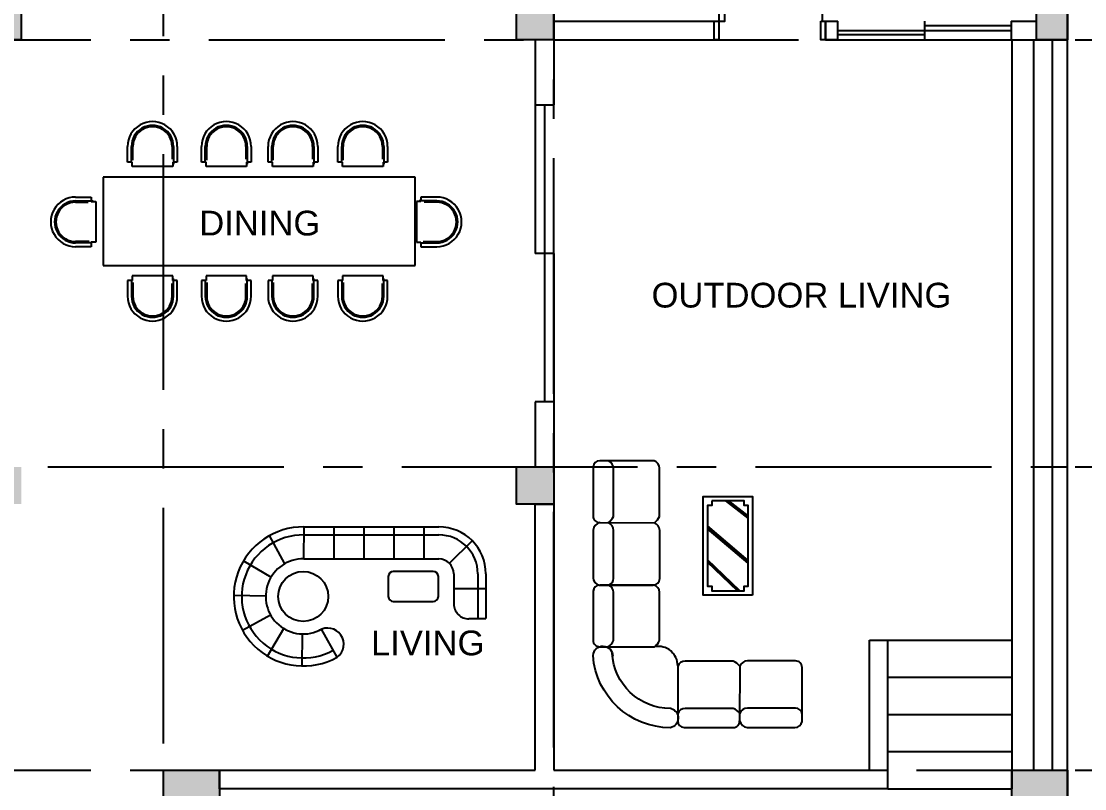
# Model space of a CAD drawing. Header units: inches. Extents: x 994 to 6777, y -637 to 5407.
# Drawn here: x 6726.68 to 6735.27, y -607.2 to -601 of the extents above; entities that cross this region are included whole.
import ezdxf

# ---------------------------------------------------------------- set-up
doc = ezdxf.new("R2010")
doc.units = ezdxf.units.IN
doc.header["$MEASUREMENT"] = 0
doc.set_wipeout_variables(frame=1)
doc.linetypes.add('CENTER2', pattern=[28.575, 19.05, -3.175, 3.175, -3.175])
doc.styles.get("Standard").update_dxf_attribs({"font": 'arial.ttf'})
doc.dimstyles.get("Standard").update_dxf_attribs({"dimtxt": 0.18, "dimasz": 0.18, "dimexe": 0.18, "dimexo": 0.0625, "dimgap": 0.09, "dimtad": 0, "dimtih": 1, "dimtoh": 1, "dimdec": 4, "dimzin": 0, "dimdsep": 46, "dimtxsty": 'Standard', "dimcen": 0.09, "dimadec": 0, "dimazin": 0, "dimtfac": 1, "dimtdec": 4, "dimtofl": 0, "dimtmove": 0, "dimatfit": 3, "dimfxl": 1, "dimtolj": 1, "dimtzin": 0, "dimarcsym": 0})

# ---------------------------------------------------------------- blocks, each defined once
blk = doc.blocks.new('*U670')
blk.add_wipeout([(0, 0.1998), (0.8614, 0.1951), (0.9341, -0.0491), (0, -0.048)])
for points in [[(0.0375, 0.15), (0.0875, 0.15), (0.0875, 0.975), (0.0375, 0.975)], [(0, 0.15), (0.0375, 0.15), (0.0375, 0), (0, 0)], [(0.8625, 0.15), (0.9, 0.15), (0.9, 0), (0.8625, 0)]]:
    blk.add_lwpolyline(points, close=True)
blk = doc.blocks.new('A$C2F471D6A')
for p, q in [((2696, 2657), (2692, 1940)), ((1797, 841), (2183, 1243)), ((1797, 834), (2190, 1243)), ((1797, 826), (2197, 1243)), ((1797, 819), (2204, 1243)), ((1797, 849), (2175, 1243)), ((2161, 710), (2615, 1243)), ((2169, 710), (2622, 1243)), ((2176, 710), (2630, 1243)), ((2183, 710), (2637, 1243)), ((2190, 710), (2644, 1243)), ((2197, 710), (2651, 1243)), ((2755, 710), (2980, 1001)), ((2763, 710), (2981, 992)), ((2770, 710), (2981, 983)), ((2777, 710), (2981, 973)), ((2784, 710), (2981, 964)), ((807, 818), (90, 821))]:
    blk.add_line(p, q)
for points in [[(0, 1730, -0.393715), (947, 2745)], [(947, 2745, -1), (938, 2487, 1)], [(1061, 1940, 0.132391), (1146, 1873), (1779, 1873, 0.326313), (1875, 1944), (1875, 2657, 0.389129), (1793, 2746), (1150, 2746, 0.426582), (1064, 2657, 0.287811)], [(1061, 2546, 0.132391), (1146, 2479), (1779, 2479, 0.287096), (1869, 2536)], [(1878, 2536, 0.331063), (1960, 2475), (2433, 2475)], [(2433, 2475), (2592, 2475, 0.316456), (2692, 2546, 0.132391), (2777, 2479), (3410, 2479, 0.287096), (3501, 2536)], [(252, 1720), (252, 1729, -0.399385), (979, 2494)], [(813, 1633, 0.469502), (1064, 1935, -1.204519)], [(252, 1720, -0.77294), (0, 1730, -1)], [(257, 559), (257, 718, 0.316456), (187, 818, 0.132391), (254, 903), (254, 1535, 0.326313), (183, 1632), (181, 1632, 0.389129)], [(181, 0, 0.385191), (257, 85), (257, 559)]]:
    blk.add_lwpolyline(points, format="xyb")
blk.add_lwpolyline([(1064, 2657), (1061, 1940)])
for points in [[(2433, 1870), (2592, 1870, 0.316456), (2692, 1940, 0.132391), (2777, 1873), (3410, 1873, 0.326313), (3506, 1944), (3506, 2657, 0.389129), (3425, 2746), (2781, 2746, 0.426582), (2696, 2657, 0.287811), (2596, 2746), (1971, 2746, 0.366167), (1875, 2665), (1875, 1955, 0.414362), (1960, 1870)], [(878, 559), (878, 718, 0.316456), (807, 818, 0.132391), (874, 903), (874, 1535, 0.326313), (804, 1632), (90, 1632, 0.389129), (1, 1550), (1, 906, 0.426582), (90, 821, 0.287811), (1, 721), (1, 96, 0.366167), (83, 0), (792, 0, 0.414362), (878, 85)]]:
    blk.add_lwpolyline(points, format="xyb", close=True)
for points in [[(1742, 652), (1742, 1300), (3038, 1300), (3038, 652)], [(2981, 1186), (2920, 1186), (2920, 1243), (1860, 1243), (1860, 1186), (1797, 1186), (1797, 762), (1860, 762), (1860, 709), (2920, 709), (2920, 762), (2981, 762)]]:
    blk.add_lwpolyline(points, close=True)
blk = doc.blocks.new('A$C02E00A6B')
for p, q in [((1402, 2780), (1398, 2140)), ((2002, 2780), (1998, 2140)), ((2602, 2780), (2598, 2140)), ((3202, 2780), (3198, 2140)), ((3802, 2780), (3798, 2140)), ((1025, 2045), (714, 2605)), ((197, 2104), (746, 1775)), ((5038, 1544), (4398, 1540)), ((0, 1416), (640, 1404)), ((175, 714), (734, 1025)), ((5038, 944), (4699, 942)), ((675, 198), (1004, 747)), ((1368, 0), (1378, 640)), ((2066, 175), (1754, 734))]:
    blk.add_line(p, q)
at = {"linetype": 'Continuous'}
for p, q in [((1402, 2780), (4098, 2780)), ((1402, 2620), (4098, 2620)), ((4310, 2052), (4762, 2504)), ((1402, 2140), (4098, 2140)), ((3089, 1790), (3089, 1390)), ((3989, 1890), (3189, 1890)), ((4089, 1390), (4089, 1790)), ((4398, 1840), (4398, 1242)), ((4878, 1840), (4878, 943)), ((5038, 1840), (5038, 946)), ((3189, 1290), (3989, 1290))]:
    blk.add_line(p, q, dxfattribs=at)
blk.add_circle((1390, 1390), 500, dxfattribs=at)
for centre, radius, start, end in [((1390, 1390), 1390, 89.4096, 299.084), ((4098, 1840), 940, 0, 90), ((1390, 1390), 1230, 89.4096, 299.084), ((4098, 1840), 780, 0, 90), ((1390, 1390), 750, 89.4096, 299.084), ((4098, 1840), 300, 0, 90), ((3189, 1790), 100, 90, 180), ((3989, 1790), 100, 0, 90), ((3189, 1390), 100, 180, 270), ((3989, 1390), 100, 270, 0), ((4698, 1242), 300, 180, 270.3519)]:
    blk.add_arc(centre, radius, start, end, dxfattribs=at)
blk.add_arc((1877, 436), 322, 305.8723, 122.9237)
blk = doc.blocks.new('A$C47F5019F')
for p, q in [((0.6166, 1.2741), (0.6166, 1.4006)), ((0.6473, 1.2683), (0.6473, 1.4006)), ((0.6582, 1.2911), (0.6582, 1.4006)), ((0.9729, 1.4006), (0.9729, 1.2992)), ((0.9837, 1.4006), (0.9837, 1.2589)), ((1.0145, 1.4006), (1.0145, 1.2741)), ((1.2082, 1.2741), (1.2082, 1.4006)), ((1.2389, 1.2683), (1.2389, 1.4006)), ((1.2498, 1.2911), (1.2498, 1.4006)), ((1.5645, 1.4006), (1.5645, 1.2992)), ((1.5753, 1.4006), (1.5753, 1.2589)), ((1.6061, 1.4006), (1.6061, 1.2741)), ((1.7419, 1.2741), (1.7419, 1.4006)), ((1.7726, 1.2683), (1.7726, 1.4006)), ((1.7835, 1.2911), (1.7835, 1.4006)), ((2.0982, 1.4006), (2.0982, 1.2992)), ((2.109, 1.4006), (2.109, 1.2589)), ((2.1398, 1.4006), (2.1398, 1.2741)), ((2.3013, 1.2741), (2.3013, 1.4006)), ((2.3321, 1.2683), (2.3321, 1.4006)), ((2.3429, 1.2911), (2.3429, 1.4006)), ((2.6576, 1.4006), (2.6576, 1.2992)), ((2.6685, 1.4006), (2.6685, 1.2589)), ((2.6992, 1.4006), (2.6992, 1.2741)), ((0.6528, 1.2741), (0.6166, 1.2741)), ((0.6528, 1.2379), (0.6528, 1.2741)), ((0.9783, 1.2379), (0.6528, 1.2379)), ((1.0145, 1.2741), (0.9783, 1.2741)), ((0.9783, 1.2741), (0.9783, 1.2379)), ((1.2443, 1.2741), (1.2082, 1.2741)), ((1.2443, 1.2379), (1.2443, 1.2741)), ((1.5699, 1.2379), (1.2443, 1.2379)), ((1.6061, 1.2741), (1.5699, 1.2741)), ((1.5699, 1.2741), (1.5699, 1.2379)), ((1.7781, 1.2741), (1.7419, 1.2741)), ((1.7781, 1.2379), (1.7781, 1.2741)), ((2.1036, 1.2379), (1.7781, 1.2379)), ((2.1398, 1.2741), (2.1036, 1.2741)), ((2.1036, 1.2741), (2.1036, 1.2379)), ((2.3375, 1.2741), (2.3013, 1.2741)), ((2.3375, 1.2379), (2.3375, 1.2741)), ((2.663, 1.2379), (2.3375, 1.2379)), ((2.6992, 1.2741), (2.663, 1.2741)), ((2.663, 1.2741), (2.663, 1.2379)), ((0.4197, 1.1547), (0.4197, 0.4449)), ((2.9197, 1.1547), (0.4197, 1.1547)), ((2.9197, 0.4449), (2.9197, 1.1547)), ((0.199, 0.9942), (0.3255, 0.9942)), ((0.199, 0.9634), (0.3407, 0.9634)), ((0.199, 0.9526), (0.3004, 0.9526)), ((0.3255, 0.9942), (0.3255, 0.958)), ((0.3255, 0.958), (0.3617, 0.958)), ((0.3617, 0.958), (0.3617, 0.6325)), ((2.9303, 0.958), (2.9303, 0.6325)), ((2.9665, 0.958), (2.9303, 0.958)), ((3.093, 0.9634), (2.9513, 0.9634)), ((3.093, 0.9942), (2.9665, 0.9942)), ((2.9665, 0.9942), (2.9665, 0.958)), ((3.093, 0.9526), (2.9915, 0.9526)), ((0.3085, 0.6379), (0.199, 0.6379)), ((0.3313, 0.6271), (0.199, 0.6271)), ((0.3617, 0.6325), (0.3255, 0.6325)), ((0.3255, 0.6325), (0.3255, 0.5963)), ((2.9303, 0.6325), (2.9665, 0.6325)), ((2.9606, 0.6271), (3.093, 0.6271)), ((2.9665, 0.6325), (2.9665, 0.5963)), ((2.9835, 0.6379), (3.093, 0.6379)), ((0.3255, 0.5963), (0.199, 0.5963)), ((2.9665, 0.5963), (3.093, 0.5963)), ((0.4197, 0.4449), (2.9197, 0.4449)), ((0.9783, 0.3617), (0.6528, 0.3617)), ((0.6528, 0.3617), (0.6528, 0.3255)), ((0.9783, 0.3255), (0.9783, 0.3617)), ((1.5699, 0.3617), (1.2443, 0.3617)), ((1.2443, 0.3617), (1.2443, 0.3255)), ((1.5699, 0.3255), (1.5699, 0.3617)), ((2.1036, 0.3617), (1.7781, 0.3617)), ((1.7781, 0.3617), (1.7781, 0.3255)), ((2.1036, 0.3255), (2.1036, 0.3617)), ((2.663, 0.3617), (2.3375, 0.3617)), ((2.3375, 0.3617), (2.3375, 0.3255)), ((2.663, 0.3255), (2.663, 0.3617)), ((0.6528, 0.3255), (0.6166, 0.3255)), ((0.6166, 0.3255), (0.6166, 0.199)), ((0.6473, 0.3313), (0.6473, 0.199)), ((0.6582, 0.3085), (0.6582, 0.199)), ((0.9729, 0.199), (0.9729, 0.3004)), ((1.0145, 0.3255), (0.9783, 0.3255)), ((0.9837, 0.199), (0.9837, 0.3407)), ((1.0145, 0.199), (1.0145, 0.3255)), ((1.2443, 0.3255), (1.2082, 0.3255)), ((1.2082, 0.3255), (1.2082, 0.199)), ((1.2389, 0.3313), (1.2389, 0.199)), ((1.2498, 0.3085), (1.2498, 0.199)), ((1.5645, 0.199), (1.5645, 0.3004)), ((1.6061, 0.3255), (1.5699, 0.3255)), ((1.5753, 0.199), (1.5753, 0.3407)), ((1.6061, 0.199), (1.6061, 0.3255)), ((1.7781, 0.3255), (1.7419, 0.3255)), ((1.7419, 0.3255), (1.7419, 0.199)), ((1.7726, 0.3313), (1.7726, 0.199)), ((1.7835, 0.3085), (1.7835, 0.199)), ((2.0982, 0.199), (2.0982, 0.3004)), ((2.1398, 0.3255), (2.1036, 0.3255)), ((2.109, 0.199), (2.109, 0.3407)), ((2.1398, 0.199), (2.1398, 0.3255)), ((2.3375, 0.3255), (2.3013, 0.3255)), ((2.3013, 0.3255), (2.3013, 0.199)), ((2.3321, 0.3313), (2.3321, 0.199)), ((2.3429, 0.3085), (2.3429, 0.199)), ((2.6576, 0.199), (2.6576, 0.3004)), ((2.6992, 0.3255), (2.663, 0.3255)), ((2.6685, 0.199), (2.6685, 0.3407)), ((2.6992, 0.199), (2.6992, 0.3255))]:
    blk.add_line(p, q)
for centre, radius, start, end in [((0.8155, 1.4007), 0.1989, 359.99138, 180.00862), ((0.8155, 1.4007), 0.1682, 359.99062, 180.00938), ((0.8155, 1.4007), 0.1573, 359.9903, 180.00937), ((1.4071, 1.4007), 0.1989, 359.99138, 180.00862), ((1.4071, 1.4007), 0.1682, 359.99062, 180.00938), ((1.4071, 1.4007), 0.1573, 359.9903, 180.00937), ((1.9408, 1.4007), 0.1989, 359.99138, 180.00862), ((1.9408, 1.4007), 0.1682, 359.99062, 180.00938), ((1.9408, 1.4007), 0.1573, 359.9903, 180.00937), ((2.5003, 1.4007), 0.1989, 359.99138, 180.00862), ((2.5003, 1.4007), 0.1682, 359.99062, 180.00938), ((2.5003, 1.4007), 0.1573, 359.9903, 180.00937), ((0.1989, 0.7952), 0.1989, 89.99138, 270.00862), ((0.1989, 0.7952), 0.1682, 89.99062, 270.00938), ((0.1989, 0.7952), 0.1573, 89.9903, 270.00937), ((3.093, 0.7952), 0.1989, 269.99138, 90.00862), ((3.093, 0.7952), 0.1682, 269.99062, 90.00938), ((3.093, 0.7952), 0.1573, 269.99063, 90.0097), ((0.8155, 0.1989), 0.1989, 179.99138, 0.00862), ((0.8155, 0.1989), 0.1682, 179.99062, 0.00938), ((0.8155, 0.1989), 0.1573, 179.99063, 0.0097), ((1.4071, 0.1989), 0.1989, 179.99138, 0.00862), ((1.4071, 0.1989), 0.1682, 179.99062, 0.00938), ((1.4071, 0.1989), 0.1573, 179.99063, 0.0097), ((1.9408, 0.1989), 0.1989, 179.99138, 0.00862), ((1.9408, 0.1989), 0.1682, 179.99062, 0.00938), ((1.9408, 0.1989), 0.1573, 179.99063, 0.0097), ((2.5003, 0.1989), 0.1989, 179.99138, 0.00862), ((2.5003, 0.1989), 0.1682, 179.99062, 0.00938), ((2.5003, 0.1989), 0.1573, 179.99063, 0.0097)]:
    blk.add_arc(centre, radius, start, end)
blk = doc.blocks.new('*D775')
at = {"color": 0, "lineweight": -2, "transparency": 16777216}
for p, q in [((6735.1958, -597.4454), (6739.3133, -597.4454)), ((6739.1333, -597.6254), (6739.1333, -599.1135)), ((6739.1333, -600.9654), (6739.1333, -599.4774)), ((6735.1958, -601.1454), (6739.3133, -601.1454))]:
    blk.add_line(p, q, dxfattribs=at)
at = {"color": 0, "transparency": 16777216}
for points in [[(6739.1033, -597.6254), (6739.1633, -597.6254), (6739.1333, -597.4454)], [(6739.1033, -600.9654), (6739.1633, -600.9654), (6739.1333, -601.1454)]]:
    blk.add_solid(points, dxfattribs=at)
at = {"layer": 'Defpoints', "color": 0, "transparency": 16777216}
for p in [(6735.1333, -597.4454), (6735.1333, -601.1454), (6739.1333, -601.1454)]:
    blk.add_point(p, dxfattribs=at)
at = {"color": 0, "transparency": 16777216, "insert": (6739.1333, -599.2954), "char_height": 0.18, "attachment_point": 5}
blk.add_mtext('\\A1;3.7000', dxfattribs=at)
blk = doc.blocks.new('*D776')
at = {"color": 0, "lineweight": -2, "transparency": 16777216}
for p, q in [((6735.1958, -597.4454), (6738.3133, -597.4454)), ((6738.1333, -597.6254), (6738.1333, -599.1135)), ((6738.1333, -600.9654), (6738.1333, -599.4774)), ((6735.1958, -601.1454), (6738.3133, -601.1454))]:
    blk.add_line(p, q, dxfattribs=at)
at = {"color": 0, "transparency": 16777216}
for points in [[(6738.1033, -597.6254), (6738.1633, -597.6254), (6738.1333, -597.4454)], [(6738.1033, -600.9654), (6738.1633, -600.9654), (6738.1333, -601.1454)]]:
    blk.add_solid(points, dxfattribs=at)
at = {"layer": 'Defpoints', "color": 0, "transparency": 16777216}
for p in [(6735.1333, -597.4454), (6735.1333, -601.1454), (6738.1333, -601.1454)]:
    blk.add_point(p, dxfattribs=at)
at = {"color": 0, "transparency": 16777216, "insert": (6738.1333, -599.2954), "char_height": 0.18, "attachment_point": 5}
blk.add_mtext('\\A1;3.7000', dxfattribs=at)
blk = doc.blocks.new('*D777')
at = {"color": 0, "lineweight": -2, "transparency": 16777216}
for p, q in [((6735.1958, -601.1454), (6739.3133, -601.1454)), ((6739.1333, -601.3254), (6739.1333, -602.6885)), ((6739.1333, -604.4154), (6739.1333, -603.0524)), ((6735.1958, -604.5954), (6739.3133, -604.5954))]:
    blk.add_line(p, q, dxfattribs=at)
at = {"color": 0, "transparency": 16777216}
for points in [[(6739.1033, -601.3254), (6739.1633, -601.3254), (6739.1333, -601.1454)], [(6739.1033, -604.4154), (6739.1633, -604.4154), (6739.1333, -604.5954)]]:
    blk.add_solid(points, dxfattribs=at)
at = {"layer": 'Defpoints', "color": 0, "transparency": 16777216}
for p in [(6735.1333, -601.1454), (6735.1333, -604.5954), (6739.1333, -604.5954)]:
    blk.add_point(p, dxfattribs=at)
at = {"color": 0, "transparency": 16777216, "insert": (6739.1333, -602.8704), "char_height": 0.18, "attachment_point": 5}
blk.add_mtext('\\A1;3.4500', dxfattribs=at)
blk = doc.blocks.new('*D778')
at = {"color": 0, "lineweight": -2, "transparency": 16777216}
for p, q in [((6735.1958, -604.5954), (6739.3133, -604.5954)), ((6739.1333, -604.7754), (6739.1333, -605.6385)), ((6739.1333, -606.8654), (6739.1333, -606.0023)), ((6735.1958, -607.0454), (6739.3133, -607.0454))]:
    blk.add_line(p, q, dxfattribs=at)
at = {"color": 0, "transparency": 16777216}
for points in [[(6739.1033, -604.7754), (6739.1633, -604.7754), (6739.1333, -604.5954)], [(6739.1033, -606.8654), (6739.1633, -606.8654), (6739.1333, -607.0454)]]:
    blk.add_solid(points, dxfattribs=at)
at = {"layer": 'Defpoints', "color": 0, "transparency": 16777216}
for p in [(6735.1333, -604.5954), (6735.1333, -607.0454), (6739.1333, -607.0454)]:
    blk.add_point(p, dxfattribs=at)
at = {"color": 0, "transparency": 16777216, "insert": (6739.1333, -605.8204), "char_height": 0.18, "attachment_point": 5}
blk.add_mtext('\\A1;2.4500', dxfattribs=at)
blk = doc.blocks.new('*D779')
at = {"color": 0, "lineweight": -2, "transparency": 16777216}
for p, q in [((6735.1958, -607.0454), (6738.3133, -607.0454)), ((6738.1333, -607.2254), (6738.1333, -609.6135)), ((6738.1333, -612.3654), (6738.1333, -609.9773)), ((6735.1958, -612.5454), (6738.3133, -612.5454))]:
    blk.add_line(p, q, dxfattribs=at)
at = {"color": 0, "transparency": 16777216}
for points in [[(6738.1033, -607.2254), (6738.1633, -607.2254), (6738.1333, -607.0454)], [(6738.1033, -612.3654), (6738.1633, -612.3654), (6738.1333, -612.5454)]]:
    blk.add_solid(points, dxfattribs=at)
at = {"layer": 'Defpoints', "color": 0, "transparency": 16777216}
for p in [(6735.1333, -607.0454), (6735.1333, -612.5454), (6738.1333, -612.5454)]:
    blk.add_point(p, dxfattribs=at)
at = {"color": 0, "transparency": 16777216, "insert": (6738.1333, -609.7954), "char_height": 0.18, "attachment_point": 5}
blk.add_mtext('\\A1;5.5000', dxfattribs=at)
blk = doc.blocks.new('*D780')
at = {"color": 0, "lineweight": -2, "transparency": 16777216}
for p, q in [((6735.1958, -607.0454), (6739.3133, -607.0454)), ((6739.1333, -607.2254), (6739.1333, -609.3611)), ((6739.1333, -611.8606), (6739.1333, -609.7249)), ((6735.1958, -612.0406), (6739.3133, -612.0406))]:
    blk.add_line(p, q, dxfattribs=at)
at = {"color": 0, "transparency": 16777216}
for points in [[(6739.1033, -607.2254), (6739.1633, -607.2254), (6739.1333, -607.0454)], [(6739.1033, -611.8606), (6739.1633, -611.8606), (6739.1333, -612.0406)]]:
    blk.add_solid(points, dxfattribs=at)
at = {"layer": 'Defpoints', "color": 0, "transparency": 16777216}
for p in [(6735.1333, -607.0454), (6735.1333, -612.0406), (6739.1333, -612.0406)]:
    blk.add_point(p, dxfattribs=at)
at = {"color": 0, "transparency": 16777216, "insert": (6739.1333, -609.543), "char_height": 0.18, "attachment_point": 5}
blk.add_mtext('\\A1;4.9951', dxfattribs=at)
blk = doc.blocks.new('*D783')
at = {"color": 0, "lineweight": -2, "transparency": 16777216}
for p, q in [((6735.1958, -601.1454), (6738.3133, -601.1454)), ((6738.1333, -601.3254), (6738.1333, -603.9135)), ((6738.1333, -606.8654), (6738.1333, -604.2773)), ((6735.1958, -607.0454), (6738.3133, -607.0454))]:
    blk.add_line(p, q, dxfattribs=at)
at = {"color": 0, "transparency": 16777216}
for points in [[(6738.1033, -601.3254), (6738.1633, -601.3254), (6738.1333, -601.1454)], [(6738.1033, -606.8654), (6738.1633, -606.8654), (6738.1333, -607.0454)]]:
    blk.add_solid(points, dxfattribs=at)
at = {"layer": 'Defpoints', "color": 0, "transparency": 16777216}
for p in [(6735.1333, -601.1454), (6735.1333, -607.0454), (6738.1333, -607.0454)]:
    blk.add_point(p, dxfattribs=at)
at = {"color": 0, "transparency": 16777216, "insert": (6738.1333, -604.0954), "char_height": 0.18, "attachment_point": 5}
blk.add_mtext('\\A1;5.9000', dxfattribs=at)
blk = doc.blocks.new('*D784')
at = {"color": 0, "lineweight": -2, "transparency": 16777216}
for p, q in [((6735.1958, -597.4454), (6740.3133, -597.4454)), ((6740.1333, -597.6254), (6740.1333, -604.8135)), ((6740.1333, -612.3654), (6740.1333, -605.1773)), ((6735.1958, -612.5454), (6740.3133, -612.5454))]:
    blk.add_line(p, q, dxfattribs=at)
at = {"color": 0, "transparency": 16777216}
for points in [[(6740.1033, -597.6254), (6740.1633, -597.6254), (6740.1333, -597.4454)], [(6740.1033, -612.3654), (6740.1633, -612.3654), (6740.1333, -612.5454)]]:
    blk.add_solid(points, dxfattribs=at)
at = {"layer": 'Defpoints', "color": 0, "transparency": 16777216}
for p in [(6735.1333, -597.4454), (6735.1333, -612.5454), (6740.1333, -612.5454)]:
    blk.add_point(p, dxfattribs=at)
at = {"color": 0, "transparency": 16777216, "insert": (6740.1333, -604.9954), "char_height": 0.18, "attachment_point": 5}
blk.add_mtext('\\A1;15.1000', dxfattribs=at)

msp = doc.modelspace()

# ---------------------------------------------------------------- linework, layer by layer
at = {"linetype": 'CENTER2', "ltscale": 0.1}
for p, q in [((6727.83328, -612.54544), (6727.83328, -597.44544)), ((6730.98328, -612.57848), (6730.98328, -597.44544)), ((6735.13328, -613.34544), (6735.13328, -597.44544)), ((6721.18328, -604.59544), (6735.13328, -604.59544)), ((6711.05328, -607.04544), (6735.13328, -607.04544))]:
    msp.add_line(p, q, dxfattribs=at)
for p, q in [((6733.97894, -600.99544), (6733.97894, -601.14544)), ((6734.67894, -601.03294), (6733.97894, -601.03294)), ((6734.67894, -600.99544), (6734.88328, -600.99544)), ((6733.27894, -601.07044), (6734.67894, -601.07044)), ((6733.27894, -601.10155), (6733.97894, -601.10155)), ((6730.83328, -601.14544), (6730.83328, -601.67044)), ((6730.98328, -601.14544), (6730.98328, -601.67044)), ((6733.27894, -601.14544), (6734.67894, -601.14544)), ((6734.67894, -601.14544), (6734.88328, -601.14544)), ((6734.85828, -601.14544), (6734.85828, -607.04544)), ((6735.00828, -601.14544), (6735.00828, -607.04544)), ((6735.13328, -607.04544), (6735.13328, -601.14544)), ((6730.83328, -601.67044), (6730.83328, -602.87044)), ((6730.90828, -601.67044), (6730.90828, -604.07044)), ((6730.98328, -602.87044), (6730.83328, -602.87044)), ((6730.98328, -602.87044), (6730.98328, -604.07044)), ((6730.83328, -604.07044), (6730.83328, -604.59544)), ((6730.98328, -604.07044), (6730.98328, -604.59544)), ((6733.53328, -605.99544), (6734.68328, -605.99544)), ((6733.53328, -607.04544), (6733.53328, -605.99544)), ((6733.68328, -607.19544), (6733.68328, -605.99544)), ((6733.68328, -607.04544), (6733.68328, -605.99544)), ((6733.68328, -606.29544), (6734.68328, -606.29544)), ((6733.68328, -606.59544), (6734.68328, -606.59544)), ((6733.68328, -606.89544), (6734.68328, -606.89544)), ((6733.68328, -607.19544), (6734.68328, -607.19544))]:
    msp.add_line(p, q)
for points in [[(6733.27894, -601.14544), (6733.27894, -600.99544)], [(6733.27894, -601.14544), (6733.27894, -600.99544)], [(6734.67894, -600.99544), (6734.67894, -601.14544)], [(6734.67894, -600.99544), (6734.67894, -601.14544)], [(6734.68328, -601.14544), (6734.68328, -607.19544)], [(6730.83328, -601.67044), (6730.98328, -601.67044)], [(6730.98328, -604.07044), (6730.83328, -604.07044)], [(6730.83328, -607.04544), (6730.83328, -604.89544), (6730.98328, -604.89544), (6730.98328, -607.04544)], [(6733.68328, -607.19544), (6728.28328, -607.19544), (6728.28328, -607.04544), (6730.83328, -607.04544)], [(6730.98328, -607.04544), (6733.68328, -607.04544)]]:
    msp.add_lwpolyline(points)
at = {"layer": 'Defpoints', "color": 7}
for points in [[(6726.38328, -600.84544), (6726.68328, -600.84544), (6726.68328, -601.14544), (6726.38328, -601.14544)], [(6730.68328, -600.84544), (6730.98328, -600.84544), (6730.98328, -601.14544), (6730.68328, -601.14544)], [(6734.88328, -600.89544), (6735.13328, -600.89544), (6735.13328, -601.14544), (6734.88328, -601.14544)], [(6730.68328, -604.59544), (6730.98328, -604.59544), (6730.98328, -604.89544), (6730.68328, -604.89544)], [(6727.83328, -607.04544), (6728.28328, -607.04544), (6728.28328, -607.29544), (6727.83328, -607.29544)], [(6734.68328, -607.04544), (6735.13328, -607.04544), (6735.13328, -607.29544), (6734.68328, -607.29544)]]:
    msp.add_lwpolyline(points, close=True, dxfattribs=at)

# ---------------------------------------------------------------- block references
msp.add_blockref('*U670', (6732.27894, -601.14544))
for name, p, xscale, yscale, zscale in [('A$C47F5019F', (6726.92101, -603.4179), 1.008028613261438, 1.008028613261438, 1.008028613261438), ('A$C02E00A6B', (6728.39885, -606.20383), 0.0004042096808489097, 0.0004042096808489097, 0.0004042096808489097)]:
    msp.add_blockref(name, p, dxfattribs=dict(xscale=xscale, yscale=yscale, zscale=zscale))
at = {"xscale": 0.0006148462612798929, "yscale": 0.0006148462612798929, "zscale": 0.0006148462612798929, "rotation": 90}
msp.add_blockref('A$C2F471D6A', (6732.98935, -606.7024), dxfattribs=at)

# ---------------------------------------------------------------- texts
at = {"char_height": 0.2, "attachment_point": 1}
for s, width, insert in [('DINING', 0.2, (6728.12083, -602.52595)), ('OUTDOOR LIVING', 3.4618398, (6731.7738, -603.10804)), ('LIVING', 0.2, (6729.50799, -605.91756))]:
    msp.add_mtext_dynamic_manual_height_columns(s, width=width, gutter_width=1, heights=[0], dxfattribs=dict(at, insert=insert))

# ---------------------------------------------------------------- dimensions: what is measured, and where the dimension line sits
for base, p1, p2, picture, middle in [((6739.13328, -601.14544), (6735.13328, -597.44544), (6735.13328, -601.14544), '*D775', (6739.13328, -599.29544)), ((6738.13328, -601.14544), (6735.13328, -597.44544), (6735.13328, -601.14544), '*D776', (6738.13328, -599.29544)), ((6740.13328, -612.54544), (6735.13328, -597.44544), (6735.13328, -612.54544), '*D784', (6740.13328, -604.99544)), ((6738.13328, -607.04544), (6735.13328, -601.14544), (6735.13328, -607.04544), '*D783', (6738.13328, -604.09544)), ((6739.13328, -612.04056), (6735.13328, -607.04544), (6735.13328, -612.04056), '*D780', (6739.13328, -609.543))]:
    dim = msp.add_linear_dim(base=base, p1=p1, p2=p2, angle=90, dimstyle='Standard')
    dim.commit()
    dim.dimension.update_dxf_attribs({"geometry": picture, "text_midpoint": middle})
for p1, p2, distance, picture, middle in [((6735.13328, -601.14544), (6735.13328, -604.59544), 4, '*D777', (6739.13328, -602.87044)), ((6735.13328, -604.59544), (6735.13328, -607.04544), 4, '*D778', (6739.13328, -605.82044)), ((6735.13328, -607.04544), (6735.13328, -612.54544), 3, '*D779', (6738.13328, -609.79544))]:
    dim = msp.add_aligned_dim(p1=p1, p2=p2, distance=distance, dimstyle='Standard')
    dim.commit()
    dim.dimension.update_dxf_attribs({"geometry": picture, "text_midpoint": middle})

# ---------------------------------------------------------------- next in the draw order: hatches: boundary and pattern name
h = msp.add_hatch(color=256)
h.dxf.hatch_style = 1
h.paths.add_polyline_path([(6711.30328, -597.44544), (6711.05328, -597.44544), (6711.05328, -597.69544), (6711.30328, -597.69544)])
h.paths.add_polyline_path([(6711.30328, -600.89544), (6711.05328, -600.89544), (6711.05328, -601.14544), (6711.30328, -601.14544)])
h.paths.add_polyline_path([(6711.30328, -607.04544), (6711.05328, -607.04544), (6711.05328, -607.29544), (6711.30328, -607.29544)])
h.paths.add_polyline_path([(6715.88328, -607.04544), (6715.58328, -607.04544), (6715.58328, -607.34544), (6715.88328, -607.34544)])
h.paths.add_polyline_path([(6715.88328, -611.74056), (6715.58328, -611.74056), (6715.58328, -612.04056), (6715.88328, -612.04056)])
h.paths.add_polyline_path([(6720.48328, -611.74544), (6720.18328, -611.74544), (6720.18328, -612.04544), (6720.48328, -612.04544)])
h.paths.add_polyline_path([(6723.52329, -611.74544), (6723.22329, -611.74544), (6723.22329, -612.04544), (6723.52329, -612.04544)])
h.paths.add_polyline_path([(6723.52329, -607.04544), (6723.22329, -607.04544), (6723.22329, -607.34544), (6723.52329, -607.34544)])
h.paths.add_polyline_path([(6721.88393, -604.59544), (6721.58393, -604.59544), (6721.58393, -604.89544), (6721.88393, -604.89544)])
h.paths.add_polyline_path([(6726.68328, -604.59544), (6726.38328, -604.59544), (6726.38328, -604.89544), (6726.68328, -604.89544)])
h.paths.add_polyline_path([(6721.87329, -600.84544), (6721.57329, -600.84544), (6721.57329, -601.14544), (6721.87329, -601.14544)])
h.paths.add_polyline_path([(6721.88328, -597.44544), (6721.58328, -597.44544), (6721.58328, -597.74544), (6721.88328, -597.74544)])
h.paths.add_polyline_path([(6726.68328, -597.44544), (6726.38328, -597.44544), (6726.38328, -597.74544), (6726.68328, -597.74544)])
h.paths.add_polyline_path([(6726.68328, -600.84544), (6726.38328, -600.84544), (6726.38328, -601.14544), (6726.68328, -601.14544)])
h.paths.add_polyline_path([(6730.98328, -597.44544), (6730.68328, -597.44544), (6730.68328, -597.74544), (6730.98328, -597.74544)])
h.paths.add_polyline_path([(6730.98328, -600.84544), (6730.78348, -600.84544), (6730.68328, -600.84544), (6730.68328, -601.14544), (6730.98328, -601.14544)])
h.paths.add_polyline_path([(6730.98328, -604.59544), (6730.68328, -604.59544), (6730.68328, -604.89544), (6730.98328, -604.89544)])
h.paths.add_polyline_path([(6728.28328, -607.04544), (6727.83328, -607.04544), (6727.83328, -607.29544), (6728.28328, -607.29544)])
h.paths.add_polyline_path([(6735.13328, -607.04544), (6734.68328, -607.04544), (6734.68328, -607.29544), (6735.13328, -607.29544)])
h.paths.add_polyline_path([(6728.28328, -612.29544), (6727.83328, -612.29544), (6727.83328, -612.54544), (6728.28328, -612.54544)])
h.paths.add_polyline_path([(6735.13328, -612.29544), (6734.68328, -612.29544), (6734.68328, -612.54544), (6735.13328, -612.54544)])
h.paths.add_polyline_path([(6735.13328, -600.89544), (6734.88328, -600.89544), (6734.88328, -601.14544), (6735.13328, -601.14544)])
h.paths.add_polyline_path([(6735.13328, -597.44544), (6734.88328, -597.44544), (6734.88328, -597.69544), (6735.13328, -597.69544)])

# ---------------------------------------------------------------- next in the draw order: linework, layer by layer
for p, q in [((6730.98328, -600.99544), (6732.27894, -600.99544)), ((6733.17894, -600.99544), (6733.27894, -600.99544)), ((6733.17894, -601.14544), (6733.17894, -600.99544)), ((6730.98328, -601.14544), (6732.27894, -601.14544)), ((6733.17894, -601.14544), (6733.27894, -601.14544)), ((6733.27894, -601.14544), (6733.17894, -601.14544)), ((6733.27894, -601.14544), (6733.17894, -601.14544))]:
    msp.add_line(p, q)
at = {"linetype": 'CENTER2', "ltscale": 0.1}
msp.add_line((6711.05328, -601.14544), (6735.13328, -601.14544), dxfattribs=at)
for points in [[(6732.27894, -601.14544), (6732.27894, -600.99544)], [(6733.17894, -600.99544), (6733.17894, -601.14544)]]:
    msp.add_lwpolyline(points)
msp.add_arc((6732.36644, -600.95861), 0.78817, 357.321543, 90)

doc.saveas('drawing.dxf')
